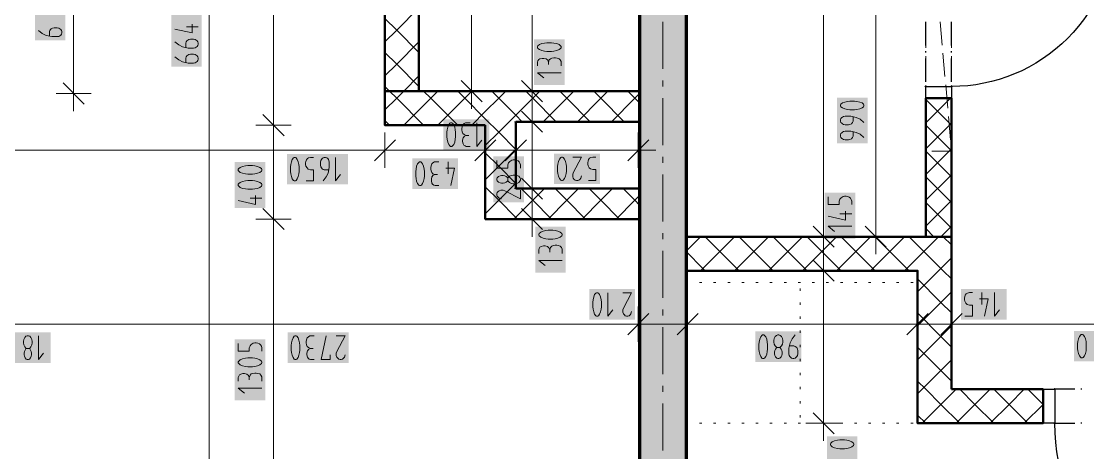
# Model space of a CAD drawing. Header units: millimetres. Extents: x 0 to 594, y 0 to 420.
# Drawn here: x 129.11 to 175.69, y 179.84 to 198.67 of the extents above; entities that cross this region are included whole.
import ezdxf

# ---------------------------------------------------------------- set-up
doc = ezdxf.new("R2010")
doc.units = ezdxf.units.MM
doc.header["$LTSCALE"] = 8
for name, color, linetype in [('PDF_Dvere', 7, 'Continuous'), ('PDF_Koty delkove', 7, 'Continuous'), ('PDF_Nabytek', 7, 'Continuous'), ('PDF_Osy hlavni', 7, 'Continuous'), ('PDF_Preklady', 7, 'Continuous'), ('PDF_Pricky zdene', 7, 'Continuous'), ('PDF_Steny obvodove nosne', 7, 'Continuous')]:
    doc.layers.add(name, color=color, linetype=linetype)

msp = doc.modelspace()

# ---------------------------------------------------------------- linework, layer by layer
at = {"layer": 'PDF_Dvere', "lineweight": 25}
for points in [[(169.747, 202.384), (169.747, 203.001), (176.921, 203.001, -0.414214), (169.747, 195.826)], [(182.057, 181.118), (182.456, 181.118), (182.456, 172.918, -0.414213), (174.257, 181.118), (175.139, 181.118)]]:
    msp.add_lwpolyline(points, format="xyb", dxfattribs=at)
for points in [[(168.619, 197.618), (168.619, 198.643)], [(169.747, 197.618), (169.747, 198.643)], [(168.619, 197.31), (168.619, 197.361)], [(169.747, 197.31), (169.747, 197.361)], [(168.619, 196.029), (168.619, 197.054)], [(169.747, 196.029), (169.747, 197.054)], [(175.139, 182.604), (174.257, 182.604)], [(175.446, 182.604), (175.395, 182.604)], [(175.446, 181.118), (175.395, 181.118)]]:
    msp.add_lwpolyline(points, dxfattribs=at)
for points in [[(168.619, 195.314), (168.619, 195.826), (169.747, 195.826), (169.747, 195.314)], [(173.744, 182.604), (174.257, 182.604), (174.257, 181.118), (173.744, 181.118)]]:
    msp.add_lwpolyline(points, close=True, dxfattribs=at)
at = {"layer": 'PDF_Dvere', "lineweight": 25, "transparency": 33554559}
for points in [[(168.619, 195.762), (168.555, 195.826), (168.683, 195.826), (168.619, 195.89)], [(169.747, 195.762), (169.682, 195.826), (169.811, 195.826), (169.747, 195.89)], [(174.321, 182.604), (174.257, 182.54), (174.257, 182.668), (174.192, 182.604)], [(174.321, 181.118), (174.257, 181.054), (174.257, 181.182), (174.192, 181.118)]]:
    msp.add_solid(points, dxfattribs=at)
at = {"layer": 'PDF_Koty delkove', "lineweight": 18}
for points in [[(164.157, 181.118), (164.157, 187.78), (164.157, 189.266), (164.157, 194.093), (164.157, 206.172), (164.157, 211.719), (164.157, 212.995), (164.157, 215.557), (164.157, 215.838), (164.157, 218.325), (164.157, 225.492), (164.157, 226.012), (164.157, 226.058), (164.157, 231.871), (164.157, 233.7), (164.157, 236.313), (164.157, 244.821), (164.157, 246.41), (164.157, 256.147), (164.157, 257.685), (164.157, 259.171), (164.157, 262.63), (164.157, 326.238)], [(137.308, 111.675), (137.308, 121.261), (137.308, 128.074), (137.308, 131.867), (137.308, 148.062), (137.308, 152.569), (137.308, 168.152), (137.308, 236.262), (137.308, 239.03), (137.308, 276.442)], [(140.124, 148.062), (140.124, 176.659), (140.124, 190.035), (140.124, 194.135), (140.124, 218.325), (140.124, 233.7), (140.124, 236.262)], [(151.422, 190.035), (151.422, 191.368), (151.422, 194.289), (151.422, 195.621), (151.422, 205.036), (151.422, 216.839), (151.422, 218.325)], [(148.779, 195.621), (148.779, 206.384), (148.779, 216.839)], [(166.435, 189.266), (166.435, 199.414), (166.435, 212.995)], [(131.389, 195.519), (131.389, 202.181), (131.389, 208.895)], [(136.564, 198.545), (136.564, 198.162), (135.812, 198.327)], [(130.33, 198.029), (130.33, 198.221), (130.347, 198.276), (130.381, 198.317), (130.416, 198.344), (130.466, 198.371), (130.535, 198.385), (130.671, 198.385), (130.74, 198.371), (130.791, 198.344), (130.825, 198.317), (130.86, 198.276), (130.877, 198.221), (130.877, 198.166), (130.86, 198.111), (130.825, 198.07), (130.791, 198.043), (130.74, 198.015), (130.671, 198.001), (130.432, 198.001), (130.193, 198.056), (130.022, 198.139), (129.852, 198.276)], [(136.837, 198.436), (136.325, 198.436)], [(136.29, 197.533), (136.29, 197.724), (136.307, 197.779), (136.341, 197.82), (136.376, 197.847), (136.426, 197.874), (136.495, 197.888), (136.631, 197.888), (136.7, 197.874), (136.751, 197.847), (136.785, 197.82), (136.82, 197.779), (136.837, 197.724), (136.837, 197.67), (136.82, 197.615), (136.785, 197.574), (136.751, 197.547), (136.7, 197.519), (136.631, 197.505), (136.393, 197.505), (136.154, 197.56), (135.983, 197.642), (135.812, 197.779)], [(136.29, 196.876), (136.29, 197.067), (136.307, 197.122), (136.341, 197.163), (136.376, 197.19), (136.426, 197.217), (136.495, 197.231), (136.631, 197.231), (136.7, 197.217), (136.751, 197.19), (136.785, 197.163), (136.82, 197.122), (136.837, 197.067), (136.837, 197.013), (136.82, 196.958), (136.785, 196.917), (136.751, 196.889), (136.7, 196.862), (136.631, 196.848), (136.393, 196.848), (136.154, 196.903), (135.983, 196.985), (135.812, 197.122)], [(152.376, 197.08), (152.291, 197.066), (152.224, 197.039), (152.172, 196.984), (152.137, 196.888)], [(152.685, 196.724), (152.685, 196.916), (152.65, 196.984), (152.599, 197.039), (152.514, 197.066), (152.445, 197.08), (152.376, 197.08)], [(151.66, 196.724), (151.66, 196.888), (151.676, 196.944), (151.711, 196.998), (151.762, 197.026), (151.864, 197.053), (151.932, 197.053), (152.035, 197.026), (152.104, 196.971), (152.137, 196.888), (152.137, 196.779)], [(152.685, 196.423), (151.66, 196.423), (151.932, 196.204)], [(131.851, 195.058), (130.928, 195.98)], [(149.241, 195.16), (148.318, 196.083)], [(151.883, 195.16), (150.961, 196.083)], [(132.158, 195.519), (131.389, 195.519), (130.621, 195.519)], [(131.389, 195.519), (131.389, 194.75)], [(149.548, 195.621), (148.779, 195.621), (148.011, 195.621)], [(148.779, 195.621), (148.779, 194.853)], [(152.191, 195.621), (151.422, 195.621), (150.653, 195.621)], [(151.883, 193.828), (150.961, 194.75)], [(140.585, 193.674), (139.662, 194.596)], [(152.191, 194.289), (151.422, 194.289), (150.653, 194.289)], [(165.922, 194.259), (165.751, 194.396), (165.58, 194.478), (165.341, 194.532), (165.101, 194.532), (165.034, 194.518), (164.982, 194.491), (164.949, 194.464), (164.914, 194.423), (164.897, 194.368), (164.897, 194.314), (164.914, 194.259), (164.949, 194.217), (164.982, 194.19), (165.034, 194.162), (165.101, 194.148), (165.239, 194.148), (165.306, 194.162), (165.375, 194.19)], [(165.375, 194.19), (165.426, 194.259), (165.444, 194.314), (165.444, 194.505)], [(140.892, 194.135), (140.124, 194.135), (139.355, 194.135)], [(148.039, 193.4), (148.067, 193.52), (148.081, 193.621), (148.081, 193.826), (148.067, 193.929), (148.039, 194.049), (147.998, 194.151), (147.944, 194.22), (147.916, 194.237), (147.862, 194.237), (147.834, 194.22), (147.78, 194.151), (147.739, 194.049), (147.712, 193.929), (147.698, 193.826)], [(147.698, 193.826), (147.698, 193.621), (147.712, 193.52), (147.739, 193.4), (147.78, 193.297), (147.834, 193.229), (147.862, 193.212), (147.916, 193.212), (147.944, 193.229), (147.998, 193.297), (148.039, 193.4)], [(148.71, 194.237), (148.519, 194.237), (148.451, 194.202), (148.396, 194.151), (148.369, 194.066), (148.355, 193.997), (148.355, 193.929), (148.369, 193.844), (148.396, 193.776), (148.451, 193.725), (148.546, 193.69)], [(149.012, 194.237), (149.012, 193.212), (149.23, 193.485)], [(165.922, 193.601), (165.751, 193.739), (165.58, 193.821), (165.341, 193.875), (165.101, 193.875), (165.034, 193.861), (164.982, 193.834), (164.949, 193.807), (164.914, 193.766), (164.897, 193.711), (164.897, 193.657), (164.914, 193.601), (164.949, 193.56), (164.982, 193.533), (165.034, 193.505), (165.101, 193.491), (165.239, 193.491), (165.306, 193.505), (165.375, 193.533), (165.426, 193.601), (165.444, 193.657), (165.444, 193.848)], [(145.454, 193.503), (144.532, 192.58)], [(144.993, 193.81), (144.993, 193.041), (144.993, 192.273)], [(148.71, 193.212), (148.546, 193.212), (148.491, 193.229), (148.437, 193.263), (148.409, 193.315), (148.382, 193.416), (148.382, 193.485), (148.409, 193.587), (148.464, 193.656), (148.546, 193.69), (148.655, 193.69)], [(149.839, 193.503), (148.917, 192.58)], [(149.378, 193.81), (149.378, 193.041), (149.378, 192.273)], [(151.172, 193.503), (150.249, 192.58)], [(150.711, 193.81), (150.711, 193.041), (150.711, 192.273)], [(156.524, 193.503), (155.602, 192.58)], [(156.063, 193.81), (156.063, 193.041), (156.063, 192.273)], [(156.063, 193.041), (154.536, 193.041), (153.942, 193.041), (150.711, 193.041), (149.378, 193.041), (144.993, 193.041), (128.081, 193.041)], [(156.063, 193.041), (156.832, 193.041)], [(140.864, 192.112), (140.878, 192.01), (140.905, 191.89), (140.946, 191.788), (141, 191.719), (141.028, 191.703), (141.082, 191.703), (141.11, 191.719), (141.164, 191.788), (141.205, 191.89), (141.233, 192.01), (141.247, 192.112), (141.247, 192.317), (141.233, 192.419), (141.205, 192.539), (141.164, 192.642), (141.11, 192.71), (141.082, 192.728), (141.028, 192.728), (141, 192.71), (140.946, 192.642), (140.905, 192.539), (140.878, 192.419), (140.864, 192.317)], [(141.548, 191.703), (141.876, 191.703), (141.876, 192.181), (141.739, 192.181), (141.644, 192.215), (141.589, 192.267), (141.535, 192.352), (141.521, 192.419), (141.521, 192.488), (141.535, 192.557), (141.562, 192.624), (141.603, 192.676), (141.657, 192.71), (141.739, 192.728), (141.876, 192.728)], [(142.533, 192.181), (142.342, 192.181), (142.287, 192.198), (142.246, 192.232), (142.219, 192.267), (142.192, 192.317), (142.178, 192.386), (142.178, 192.522), (142.192, 192.591), (142.219, 192.642), (142.246, 192.676), (142.287, 192.71), (142.342, 192.728), (142.396, 192.728), (142.451, 192.71), (142.492, 192.676), (142.519, 192.642), (142.547, 192.591), (142.561, 192.522), (142.561, 192.283), (142.506, 192.044), (142.424, 191.873), (142.287, 191.703)], [(142.835, 192.728), (142.835, 191.703), (143.053, 191.976)], [(146.72, 192.118), (146.706, 192.22), (146.678, 192.34), (146.637, 192.443), (146.583, 192.511), (146.555, 192.529), (146.501, 192.529), (146.473, 192.511), (146.419, 192.443), (146.378, 192.34), (146.351, 192.22), (146.337, 192.118)], [(147.349, 192.529), (147.158, 192.529), (147.09, 192.494), (147.035, 192.443), (147.008, 192.358), (146.994, 192.289), (146.994, 192.22), (147.008, 192.135), (147.035, 192.068), (147.09, 192.016), (147.185, 191.982)], [(147.76, 192.529), (147.76, 192.016)], [(149.885, 192.589), (149.885, 192.26), (150.362, 192.26), (150.362, 192.398), (150.397, 192.493), (150.448, 192.548), (150.533, 192.602), (150.601, 192.616), (150.67, 192.616), (150.738, 192.602), (150.806, 192.575), (150.857, 192.534), (150.892, 192.48), (150.91, 192.398), (150.91, 192.26)], [(152.702, 191.716), (152.756, 191.716), (152.784, 191.733), (152.838, 191.801), (152.88, 191.904), (152.907, 192.024), (152.921, 192.125), (152.921, 192.33), (152.907, 192.433), (152.88, 192.553), (152.838, 192.655), (152.784, 192.724), (152.756, 192.741), (152.702, 192.741), (152.674, 192.724), (152.62, 192.655), (152.579, 192.553), (152.552, 192.433), (152.538, 192.33)], [(153.195, 192.741), (153.578, 192.741), (153.222, 192.057), (153.195, 191.989), (153.195, 191.886), (153.222, 191.819), (153.263, 191.767), (153.304, 191.733), (153.359, 191.716), (153.413, 191.716), (153.468, 191.733), (153.509, 191.767), (153.551, 191.819), (153.578, 191.92)], [(153.879, 191.716), (154.208, 191.716), (154.208, 192.194), (154.07, 192.194), (153.975, 192.229), (153.92, 192.28), (153.866, 192.365), (153.852, 192.433), (153.852, 192.501), (153.866, 192.57), (153.893, 192.638), (153.934, 192.689), (153.988, 192.724), (154.07, 192.741), (154.208, 192.741)], [(140.864, 192.317), (140.864, 192.112)], [(146.337, 192.118), (146.337, 191.913), (146.351, 191.811), (146.378, 191.691), (146.419, 191.589), (146.473, 191.52), (146.501, 191.504), (146.555, 191.504), (146.583, 191.52), (146.637, 191.589), (146.678, 191.691), (146.706, 191.811), (146.72, 191.913), (146.72, 192.118)], [(147.349, 191.504), (147.185, 191.504), (147.13, 191.52), (147.076, 191.555), (147.048, 191.606), (147.021, 191.708), (147.021, 191.777), (147.048, 191.879), (147.103, 191.948), (147.185, 191.982), (147.294, 191.982)], [(147.651, 192.255), (148.034, 192.255), (147.869, 191.504)], [(152.538, 192.33), (152.538, 192.125), (152.552, 192.024), (152.579, 191.904), (152.62, 191.801), (152.674, 191.733), (152.702, 191.716)], [(138.774, 191.678), (138.671, 191.637), (138.602, 191.583), (138.586, 191.555), (138.586, 191.501), (138.602, 191.473), (138.671, 191.419), (138.774, 191.378), (138.894, 191.35), (138.995, 191.336), (139.2, 191.336), (139.302, 191.35), (139.422, 191.378), (139.525, 191.419), (139.594, 191.473), (139.611, 191.501), (139.611, 191.555), (139.594, 191.583), (139.525, 191.637), (139.422, 191.678), (139.302, 191.705), (139.2, 191.719)], [(139.2, 191.719), (138.995, 191.719), (138.894, 191.705), (138.774, 191.678)], [(150.345, 191.686), (150.294, 191.645), (150.226, 191.617), (150.157, 191.603), (150.089, 191.603), (150.021, 191.617), (149.952, 191.645), (149.901, 191.7), (149.885, 191.741), (149.885, 191.795), (149.901, 191.836), (149.952, 191.891), (150.021, 191.918), (150.089, 191.932), (150.157, 191.932), (150.226, 191.918), (150.294, 191.891), (150.345, 191.85), (150.362, 191.823)], [(150.362, 191.713), (150.345, 191.686)], [(151.883, 190.906), (150.961, 191.829)], [(139.337, 191.062), (139.337, 190.679), (138.586, 190.844)], [(150.91, 191.302), (150.91, 190.918), (150.226, 191.275), (150.157, 191.302), (150.055, 191.302), (149.987, 191.275), (149.936, 191.234), (149.901, 191.193), (149.885, 191.138), (149.885, 191.084), (149.901, 191.029), (149.936, 190.987), (149.987, 190.946), (150.089, 190.918)], [(152.191, 191.368), (151.422, 191.368), (150.653, 191.368)], [(164.359, 191.006), (164.359, 190.677), (164.837, 190.677), (164.837, 190.814), (164.872, 190.91), (164.923, 190.965), (165.008, 191.019), (165.076, 191.033), (165.144, 191.033), (165.213, 191.019), (165.281, 190.992), (165.332, 190.951), (165.367, 190.897), (165.384, 190.814), (165.384, 190.677)], [(139.611, 190.953), (139.099, 190.953)], [(140.585, 189.574), (139.662, 190.496)], [(151.883, 189.574), (150.961, 190.496)], [(165.11, 190.376), (165.11, 189.992), (164.359, 190.157)], [(165.384, 190.267), (164.872, 190.267)], [(140.892, 190.035), (140.124, 190.035), (139.355, 190.035)], [(152.191, 190.035), (151.422, 190.035), (150.653, 190.035)], [(151.422, 190.035), (151.422, 189.266)], [(164.618, 188.805), (163.695, 189.728)], [(165.384, 189.719), (164.359, 189.719), (164.632, 189.5)], [(166.896, 188.805), (165.974, 189.728)], [(152.329, 189.548), (152.124, 189.548), (152.022, 189.534), (151.902, 189.507), (151.8, 189.466), (151.731, 189.411), (151.715, 189.383), (151.715, 189.329), (151.731, 189.301)], [(151.731, 189.301), (151.8, 189.247), (151.902, 189.206), (152.022, 189.178), (152.124, 189.164), (152.329, 189.164), (152.431, 189.178), (152.551, 189.206), (152.654, 189.247), (152.722, 189.301), (152.74, 189.329), (152.74, 189.383), (152.722, 189.411), (152.654, 189.466), (152.551, 189.507), (152.431, 189.534), (152.329, 189.548)], [(164.925, 189.266), (164.157, 189.266), (163.388, 189.266)], [(167.204, 189.266), (166.435, 189.266), (165.666, 189.266)], [(166.435, 189.266), (166.435, 188.498)], [(151.715, 188.535), (151.715, 188.699), (151.731, 188.754), (151.766, 188.808), (151.817, 188.836), (151.919, 188.863), (151.988, 188.863), (152.09, 188.836), (152.159, 188.781), (152.193, 188.699), (152.193, 188.59)], [(152.74, 188.535), (152.74, 188.726), (152.705, 188.794), (152.654, 188.85), (152.569, 188.877), (152.5, 188.891), (152.431, 188.891), (152.346, 188.877), (152.279, 188.85), (152.227, 188.794), (152.193, 188.699)], [(152.74, 188.234), (151.715, 188.234), (151.988, 188.015)], [(164.618, 187.319), (163.695, 188.241)], [(164.925, 187.78), (164.157, 187.78), (163.388, 187.78)], [(170.334, 185.798), (170.663, 185.798), (170.663, 186.276), (170.525, 186.276), (170.43, 186.311), (170.375, 186.362), (170.321, 186.447), (170.307, 186.515), (170.307, 186.583), (170.321, 186.652), (170.348, 186.72), (170.389, 186.771), (170.443, 186.806), (170.525, 186.823), (170.663, 186.823)], [(171.073, 186.823), (171.073, 186.311)], [(171.621, 186.823), (171.621, 185.798), (171.84, 186.071)], [(154.372, 185.882), (154.413, 185.984), (154.441, 186.104), (154.455, 186.206), (154.455, 186.411), (154.441, 186.513), (154.413, 186.633), (154.372, 186.736), (154.318, 186.804), (154.29, 186.822), (154.236, 186.822), (154.208, 186.804), (154.153, 186.736), (154.112, 186.633), (154.085, 186.513), (154.071, 186.411)], [(154.071, 186.411), (154.071, 186.206), (154.085, 186.104), (154.112, 185.984), (154.153, 185.882), (154.208, 185.813), (154.236, 185.797), (154.29, 185.797), (154.318, 185.813), (154.372, 185.882)], [(154.728, 186.822), (154.728, 185.797), (154.947, 186.07)], [(155.385, 186.822), (155.769, 186.822), (155.413, 186.138), (155.385, 186.07), (155.385, 185.967), (155.413, 185.899), (155.454, 185.848), (155.495, 185.813), (155.55, 185.797), (155.604, 185.797), (155.659, 185.813), (155.7, 185.848), (155.741, 185.899), (155.769, 186.001)], [(170.964, 186.55), (171.348, 186.55), (171.183, 185.798)], [(156.524, 185.907), (155.602, 184.984)], [(156.063, 186.214), (156.063, 185.446), (156.063, 184.677)], [(158.677, 185.907), (157.754, 184.984)], [(158.215, 186.214), (158.215, 185.446), (158.215, 184.677)], [(168.722, 185.907), (167.799, 184.984)], [(168.26, 186.214), (168.26, 185.446), (168.26, 184.677)], [(170.208, 185.907), (169.285, 184.984)], [(169.747, 186.214), (169.747, 185.446), (169.747, 184.677)], [(184.506, 185.446), (177.745, 185.446), (176.907, 185.446), (173.387, 185.446), (169.747, 185.446), (168.26, 185.446), (162.995, 185.446), (160.878, 185.446), (158.215, 185.446), (156.063, 185.446), (128.081, 185.446), (126.184, 185.446), (105.582, 185.446), (103.737, 185.446), (103.43, 185.446), (101.328, 185.446), (83.545, 185.446), (82.059, 185.446)], [(162.917, 184.974), (162.78, 184.803), (162.698, 184.632), (162.644, 184.393), (162.644, 184.153), (162.658, 184.085), (162.685, 184.034), (162.712, 184), (162.753, 183.965)], [(175.253, 184.383), (175.267, 184.282), (175.294, 184.162), (175.335, 184.06), (175.389, 183.991), (175.417, 183.975), (175.471, 183.975), (175.499, 183.991), (175.553, 184.06), (175.594, 184.162), (175.622, 184.282), (175.636, 184.383), (175.636, 184.588), (175.622, 184.691), (175.594, 184.811), (175.553, 184.913), (175.499, 184.982), (175.471, 184.999), (175.417, 184.999), (175.389, 184.982), (175.335, 184.913), (175.294, 184.811), (175.267, 184.691), (175.253, 184.588)], [(129.856, 184.933), (129.856, 183.908), (130.074, 184.181)], [(138.586, 184.6), (138.586, 184.271), (139.064, 184.271), (139.064, 184.409), (139.099, 184.504), (139.15, 184.559), (139.235, 184.613), (139.302, 184.627), (139.371, 184.627), (139.44, 184.613), (139.508, 184.586), (139.559, 184.545), (139.594, 184.491), (139.611, 184.409), (139.611, 184.271)], [(141.907, 184.933), (141.716, 184.933), (141.647, 184.898), (141.592, 184.847), (141.565, 184.762), (141.551, 184.693), (141.551, 184.625), (141.565, 184.54), (141.592, 184.472), (141.647, 184.421)], [(142.592, 184.112), (142.592, 183.908), (142.208, 183.908), (142.427, 184.933)], [(142.865, 184.933), (143.249, 184.933), (142.893, 184.25), (142.865, 184.181), (142.865, 184.078), (142.893, 184.011), (142.934, 183.959), (142.975, 183.925), (143.03, 183.908), (143.084, 183.908), (143.139, 183.925), (143.18, 183.959), (143.221, 184.011), (143.249, 184.112)], [(162.753, 183.965), (162.808, 183.949), (162.862, 183.949), (162.917, 183.965), (162.958, 184), (162.985, 184.034), (163.013, 184.085), (163.027, 184.153), (163.027, 184.29), (163.013, 184.358), (162.985, 184.427), (162.917, 184.478), (162.862, 184.495), (162.671, 184.495)], [(175.253, 184.588), (175.253, 184.383)], [(129.54, 184.25), (129.554, 184.181), (129.554, 184.112), (129.54, 184.045), (129.513, 183.976), (129.458, 183.925), (129.417, 183.908), (129.363, 183.908), (129.322, 183.925), (129.267, 183.976), (129.24, 184.045), (129.226, 184.112), (129.226, 184.181), (129.24, 184.25), (129.267, 184.317), (129.308, 184.368), (129.335, 184.386)], [(129.445, 184.386), (129.472, 184.368), (129.513, 184.317), (129.54, 184.25)], [(141.907, 183.908), (141.743, 183.908), (141.688, 183.925), (141.633, 183.959), (141.606, 184.011), (141.578, 184.112), (141.578, 184.181), (141.606, 184.283), (141.661, 184.352), (141.743, 184.386), (141.852, 184.386)], [(141.647, 184.421), (141.743, 184.386)], [(162.233, 184.427), (162.26, 184.409), (162.301, 184.358), (162.328, 184.29), (162.342, 184.222), (162.342, 184.153), (162.328, 184.085), (162.301, 184.017), (162.246, 183.965), (162.205, 183.949), (162.151, 183.949), (162.11, 183.965), (162.055, 184.017), (162.028, 184.085), (162.014, 184.153), (162.014, 184.222), (162.028, 184.29), (162.055, 184.358)], [(162.055, 184.358), (162.096, 184.409), (162.123, 184.427)], [(138.586, 182.957), (138.586, 183.122), (138.602, 183.177), (138.637, 183.231), (138.689, 183.259), (138.79, 183.286), (138.859, 183.286), (138.961, 183.259), (139.03, 183.204), (139.064, 183.122), (139.064, 183.012)], [(139.44, 183.299), (139.371, 183.313), (139.302, 183.313), (139.217, 183.299), (139.15, 183.272), (139.099, 183.217), (139.064, 183.122)], [(139.611, 182.957), (139.611, 183.149), (139.576, 183.217), (139.525, 183.272), (139.44, 183.299)], [(139.611, 182.656), (138.586, 182.656), (138.859, 182.437)], [(164.618, 180.656), (163.695, 181.579)], [(164.925, 181.118), (164.157, 181.118), (163.388, 181.118)], [(164.157, 181.118), (164.157, 180.349)], [(165.067, 180.392), (164.862, 180.392), (164.76, 180.378), (164.64, 180.35), (164.538, 180.309), (164.469, 180.255), (164.453, 180.227), (164.453, 180.173), (164.469, 180.145), (164.538, 180.091), (164.64, 180.05), (164.76, 180.022), (164.862, 180.008), (165.067, 180.008), (165.169, 180.022), (165.289, 180.05), (165.391, 180.091), (165.46, 180.145)], [(165.46, 180.145), (165.478, 180.173), (165.478, 180.227), (165.46, 180.255), (165.391, 180.309), (165.289, 180.35), (165.169, 180.378), (165.067, 180.392)]]:
    msp.add_lwpolyline(points, dxfattribs=at)
for points in [[(152.274, 197.737), (152.069, 197.737), (151.967, 197.723), (151.847, 197.696), (151.745, 197.655), (151.676, 197.601), (151.66, 197.573), (151.66, 197.518), (151.676, 197.491), (151.745, 197.436), (151.847, 197.395), (151.967, 197.367), (152.069, 197.353), (152.274, 197.353), (152.376, 197.367), (152.496, 197.395), (152.599, 197.436), (152.667, 197.491), (152.685, 197.518), (152.685, 197.573), (152.667, 197.601), (152.599, 197.655), (152.496, 197.696), (152.376, 197.723)], [(165.511, 195.189), (165.306, 195.189), (165.205, 195.175), (165.085, 195.148), (164.982, 195.107), (164.914, 195.053), (164.897, 195.025), (164.897, 194.971), (164.914, 194.943), (164.982, 194.888), (165.085, 194.847), (165.205, 194.819), (165.306, 194.806), (165.511, 194.806), (165.614, 194.819), (165.734, 194.847), (165.836, 194.888), (165.905, 194.943), (165.922, 194.971), (165.922, 195.025), (165.905, 195.053), (165.836, 195.107), (165.734, 195.148), (165.614, 195.175)], [(139.2, 192.376), (138.995, 192.376), (138.894, 192.362), (138.774, 192.335), (138.671, 192.294), (138.602, 192.24), (138.586, 192.212), (138.586, 192.158), (138.602, 192.13), (138.671, 192.076), (138.774, 192.035), (138.894, 192.007), (138.995, 191.993), (139.2, 191.993), (139.302, 192.007), (139.422, 192.035), (139.525, 192.076), (139.594, 192.13), (139.611, 192.158), (139.611, 192.212), (139.594, 192.24), (139.525, 192.294), (139.422, 192.335), (139.302, 192.362)], [(150.67, 191.959), (150.601, 191.959), (150.516, 191.945), (150.431, 191.905), (150.38, 191.85), (150.362, 191.823), (150.362, 191.713), (150.38, 191.686), (150.431, 191.631), (150.516, 191.589), (150.601, 191.576), (150.67, 191.576), (150.755, 191.589), (150.841, 191.631), (150.892, 191.686), (150.91, 191.741), (150.91, 191.795), (150.892, 191.85), (150.841, 191.905), (150.755, 191.945)], [(161.33, 184.563), (161.33, 184.358), (161.343, 184.256), (161.371, 184.137), (161.412, 184.034), (161.466, 183.965), (161.494, 183.949), (161.548, 183.949), (161.576, 183.965), (161.63, 184.034), (161.671, 184.137), (161.699, 184.256), (161.713, 184.358), (161.713, 184.563), (161.699, 184.665), (161.671, 184.785), (161.63, 184.888), (161.576, 184.957), (161.548, 184.974), (161.494, 184.974), (161.466, 184.957), (161.412, 184.888), (161.371, 184.785), (161.343, 184.665)], [(161.987, 184.734), (161.987, 184.665), (162.001, 184.58), (162.041, 184.495), (162.096, 184.444), (162.123, 184.427), (162.233, 184.427), (162.26, 184.444), (162.315, 184.495), (162.356, 184.58), (162.37, 184.665), (162.37, 184.734), (162.356, 184.819), (162.315, 184.905), (162.26, 184.957), (162.205, 184.974), (162.151, 184.974), (162.096, 184.957), (162.041, 184.905), (162.001, 184.819)], [(129.199, 184.693), (129.199, 184.625), (129.213, 184.54), (129.253, 184.455), (129.308, 184.403), (129.335, 184.386), (129.445, 184.386), (129.472, 184.403), (129.527, 184.455), (129.568, 184.54), (129.582, 184.625), (129.582, 184.693), (129.568, 184.778), (129.527, 184.865), (129.472, 184.916), (129.417, 184.933), (129.363, 184.933), (129.308, 184.916), (129.253, 184.865), (129.213, 184.778)], [(140.894, 184.522), (140.894, 184.317), (140.908, 184.216), (140.935, 184.096), (140.976, 183.993), (141.031, 183.925), (141.059, 183.908), (141.113, 183.908), (141.141, 183.925), (141.195, 183.993), (141.236, 184.096), (141.264, 184.216), (141.278, 184.317), (141.278, 184.522), (141.264, 184.625), (141.236, 184.745), (141.195, 184.847), (141.141, 184.916), (141.113, 184.933), (141.059, 184.933), (141.031, 184.916), (140.976, 184.847), (140.935, 184.745), (140.908, 184.625)], [(139.2, 183.97), (138.995, 183.97), (138.894, 183.956), (138.774, 183.929), (138.671, 183.888), (138.602, 183.834), (138.586, 183.806), (138.586, 183.752), (138.602, 183.724), (138.671, 183.669), (138.774, 183.628), (138.894, 183.6), (138.995, 183.586), (139.2, 183.586), (139.302, 183.6), (139.422, 183.628), (139.525, 183.669), (139.594, 183.724), (139.611, 183.752), (139.611, 183.806), (139.594, 183.834), (139.525, 183.888), (139.422, 183.929), (139.302, 183.956)]]:
    msp.add_lwpolyline(points, close=True, dxfattribs=at)
at = {"layer": 'PDF_Koty delkove', "color": 7, "lineweight": 18, "true_color": 0xffffff, "transparency": 33554559}
for points in [[(131.031, 197.848), (131.031, 199.852), (129.698, 197.848), (129.698, 199.852)], [(136.991, 196.694), (136.991, 199.356), (135.659, 196.694), (135.659, 199.356)], [(152.838, 195.886), (152.838, 197.89), (151.506, 195.886), (151.506, 197.89)], [(166.076, 193.338), (166.076, 195.343), (164.744, 193.338), (164.744, 195.343)], [(149.549, 194.391), (147.544, 194.391), (149.549, 193.058), (147.544, 193.058)], [(143.372, 192.882), (140.71, 192.882), (143.372, 191.549), (140.71, 191.549)], [(154.389, 192.895), (152.384, 192.895), (154.389, 191.562), (152.384, 191.562)], [(139.765, 190.525), (139.765, 192.53), (138.432, 190.525), (138.432, 192.53)], [(148.188, 192.683), (146.183, 192.683), (148.188, 191.35), (146.183, 191.35)], [(151.063, 190.765), (151.063, 192.77), (149.731, 190.765), (149.731, 192.77)], [(165.538, 189.182), (165.538, 191.186), (164.205, 189.182), (164.205, 191.186)], [(152.894, 187.696), (152.894, 189.701), (151.561, 187.696), (151.561, 189.701)], [(155.923, 186.976), (153.918, 186.976), (155.923, 185.643), (153.918, 185.643)], [(172.158, 186.977), (170.154, 186.977), (172.158, 185.644), (170.154, 185.644)], [(130.393, 185.087), (128.388, 185.087), (130.393, 183.754), (128.388, 183.754)], [(143.403, 185.087), (140.741, 185.087), (143.403, 183.754), (140.741, 183.754)], [(163.181, 185.128), (161.176, 185.128), (163.181, 183.795), (161.176, 183.795)], [(177.761, 185.153), (175.099, 185.153), (177.761, 183.821), (175.099, 183.821)], [(139.765, 182.119), (139.765, 184.781), (138.432, 182.119), (138.432, 184.781)], [(165.631, 178.54), (165.631, 180.545), (164.299, 178.54), (164.299, 180.545)]]:
    msp.add_solid(points, dxfattribs=at)
at = {"layer": 'PDF_Nabytek', "lineweight": 13}
for points in [[(158.226, 187.268), (158.215, 187.268)], [(158.215, 187.268), (158.215, 187.268)], [(158.841, 187.268), (158.739, 187.268)], [(159.456, 187.268), (159.354, 187.268)], [(160.071, 187.268), (159.969, 187.268)], [(160.686, 187.268), (160.584, 187.268)], [(161.301, 187.268), (161.199, 187.268)], [(161.916, 187.268), (161.814, 187.268)], [(162.531, 187.268), (162.429, 187.268)], [(163.146, 187.268), (163.044, 187.268)], [(163.135, 187.268), (163.135, 187.268)], [(163.135, 186.907), (163.135, 187.009)], [(163.761, 187.268), (163.659, 187.268)], [(164.376, 187.268), (164.274, 187.268)], [(164.991, 187.268), (164.889, 187.268)], [(165.606, 187.268), (165.504, 187.268)], [(166.221, 187.268), (166.119, 187.268)], [(166.836, 187.268), (166.734, 187.268)], [(167.451, 187.268), (167.349, 187.268)], [(168.066, 187.268), (167.964, 187.268)], [(168.26, 187.268), (168.26, 187.268)], [(163.135, 186.292), (163.135, 186.394)], [(163.135, 185.677), (163.135, 185.779)], [(163.135, 185.062), (163.135, 185.164)], [(163.135, 184.447), (163.135, 184.549)], [(163.135, 183.832), (163.135, 183.934)], [(163.135, 183.217), (163.135, 183.319)], [(163.135, 182.602), (163.135, 182.704)], [(163.135, 181.987), (163.135, 182.089)], [(163.135, 181.372), (163.135, 181.474)], [(158.226, 181.118), (158.215, 181.118)], [(158.215, 181.118), (158.215, 181.118)], [(158.841, 181.118), (158.739, 181.118)], [(159.456, 181.118), (159.354, 181.118)], [(160.071, 181.118), (159.969, 181.118)], [(160.686, 181.118), (160.584, 181.118)], [(161.301, 181.118), (161.199, 181.118)], [(161.916, 181.118), (161.814, 181.118)], [(162.531, 181.118), (162.429, 181.118)], [(163.146, 181.118), (163.044, 181.118)], [(163.135, 181.118), (163.135, 181.118)], [(163.761, 181.118), (163.659, 181.118)], [(164.376, 181.118), (164.274, 181.118)], [(164.991, 181.118), (164.889, 181.118)], [(165.606, 181.118), (165.504, 181.118)], [(166.221, 181.118), (166.119, 181.118)], [(166.836, 181.118), (166.734, 181.118)], [(167.451, 181.118), (167.349, 181.118)], [(168.066, 181.118), (167.964, 181.118)], [(168.26, 181.118), (168.26, 181.118)]]:
    msp.add_lwpolyline(points, dxfattribs=at)
at = {"layer": 'PDF_Osy hlavni', "lineweight": 18}
for points in [[(157.139, 196.593), (157.139, 198.643)], [(157.139, 195.824), (157.139, 196.08)], [(157.139, 193.261), (157.139, 195.311)], [(157.139, 192.493), (157.139, 192.749)], [(157.139, 189.93), (157.139, 191.98)], [(157.139, 189.161), (157.139, 189.418)], [(157.139, 186.599), (157.139, 188.649)], [(157.139, 185.83), (157.139, 186.087)], [(157.139, 183.268), (157.139, 185.318)], [(157.139, 182.499), (157.139, 182.755)], [(157.139, 179.937), (157.139, 181.987)]]:
    msp.add_lwpolyline(points, dxfattribs=at)
at = {"layer": 'PDF_Preklady', "lineweight": 18}
for points in [[(168.619, 197.515), (168.619, 198.54)], [(169.339, 197.633), (169.25, 198.654)], [(169.747, 197.515), (169.747, 198.54)], [(168.619, 196.131), (168.619, 197.156)], [(169.461, 196.255), (169.371, 197.276)], [(169.747, 196.131), (169.747, 197.156)], [(168.619, 195.314), (168.619, 195.773)], [(169.582, 194.876), (169.492, 195.897)], [(169.747, 195.314), (169.747, 195.773)], [(168.619, 194.748), (168.619, 195.314)], [(169.747, 194.748), (169.747, 195.314)], [(168.619, 193.364), (168.619, 194.389)], [(169.703, 193.498), (169.614, 194.519)], [(169.747, 193.364), (169.747, 194.389)], [(168.886, 193.008), (169.747, 193.008), (169.735, 193.141)]]:
    msp.add_lwpolyline(points, dxfattribs=at)
at = {"layer": 'PDF_Preklady', "lineweight": 18, "transparency": 33554559}
for points in [[(168.619, 195.268), (168.573, 195.314), (168.665, 195.314), (168.619, 195.36)], [(168.619, 195.268), (168.573, 195.314), (168.665, 195.314), (168.619, 195.36)], [(169.747, 195.268), (169.7, 195.314), (169.793, 195.314), (169.747, 195.36)], [(169.747, 195.268), (169.7, 195.314), (169.793, 195.314), (169.747, 195.36)], [(168.619, 192.961), (168.573, 193.008), (168.665, 193.008), (168.619, 193.054)], [(168.665, 193.008), (168.619, 192.961), (168.619, 193.054), (168.573, 193.008)], [(169.793, 193.008), (169.747, 192.961), (169.747, 193.054), (169.7, 193.008)], [(169.747, 192.961), (169.7, 193.008), (169.793, 193.008), (169.747, 193.054)], [(169.751, 192.962), (169.701, 193.004), (169.793, 193.012), (169.742, 193.054)]]:
    msp.add_solid(points, dxfattribs=at)
at = {"layer": 'PDF_Pricky zdene', "lineweight": 50}
for points in [[(144.993, 202.284), (144.993, 199.978), (144.993, 195.621), (146.479, 195.621), (146.479, 199.978), (146.479, 202.284)], [(149.378, 195.621), (144.993, 195.621), (144.993, 194.135), (149.378, 194.135)], [(150.711, 195.621), (149.378, 195.621)], [(150.711, 194.289), (156.063, 194.289), (156.114, 194.289), (156.114, 195.621), (150.711, 195.621)], [(169.747, 182.604), (169.747, 187.78), (169.747, 189.266), (168.619, 189.266), (168.619, 193.008), (168.619, 195.314), (169.747, 195.314), (169.747, 193.008), (169.747, 189.266), (168.619, 189.266), (158.215, 189.266), (158.164, 189.266), (158.164, 187.78), (158.215, 187.78), (168.26, 187.78), (168.26, 182.604)], [(150.711, 191.368), (150.711, 194.289)], [(149.378, 194.135), (149.378, 190.035), (150.711, 190.035)], [(150.711, 190.035), (156.063, 190.035), (156.114, 190.035), (156.114, 191.368), (156.063, 191.368), (150.711, 191.368)], [(169.747, 182.604), (173.744, 182.604), (173.744, 181.118), (168.26, 181.118), (168.26, 182.604)]]:
    msp.add_lwpolyline(points, dxfattribs=at)
at = {"layer": 'PDF_Pricky zdene', "lineweight": 9}
for points in [[(146.479, 199.26), (145.506, 198.286)], [(146.479, 197.313), (145.506, 198.286), (144.993, 198.799)], [(145.506, 198.286), (144.993, 197.774)], [(146.479, 197.774), (145.506, 196.8)], [(146.479, 195.826), (145.506, 196.8), (144.993, 197.313)], [(145.506, 196.8), (144.993, 196.288)], [(146.479, 196.288), (145.813, 195.621)], [(145.198, 195.621), (144.993, 195.826)], [(145.813, 195.621), (145.506, 195.314), (144.993, 194.801)], [(146.684, 194.135), (145.506, 195.314), (145.198, 195.621)], [(147.299, 195.621), (146.992, 195.314), (145.813, 194.135)], [(148.17, 194.135), (146.992, 195.314), (146.684, 195.621)], [(148.785, 195.621), (148.478, 195.314), (147.299, 194.135)], [(149.378, 194.414), (148.478, 195.314), (148.17, 195.621)], [(150.272, 195.621), (149.964, 195.314), (149.378, 194.728)], [(150.711, 194.567), (149.964, 195.314), (149.657, 195.621)], [(151.758, 195.621), (151.45, 195.314), (150.711, 194.574)], [(152.475, 194.289), (151.45, 195.314), (151.143, 195.621)], [(153.244, 195.621), (152.937, 195.314), (151.912, 194.289)], [(153.962, 194.289), (152.937, 195.314), (152.629, 195.621)], [(154.73, 195.621), (154.423, 195.314), (153.398, 194.289)], [(155.448, 194.289), (154.423, 195.314), (154.115, 195.621)], [(156.114, 195.519), (155.909, 195.314), (154.884, 194.289)], [(156.114, 195.109), (155.909, 195.314), (155.602, 195.621)], [(169.695, 195.314), (168.619, 194.238)], [(169.747, 194.135), (169.695, 194.186), (168.619, 195.263)], [(169.747, 195.263), (169.695, 195.314)], [(169.695, 195.314), (169.695, 195.314)], [(169.695, 195.314), (169.695, 195.314)], [(145.198, 194.135), (144.993, 194.34)], [(149.378, 194.728), (148.785, 194.135)], [(150.711, 194.574), (149.964, 193.828), (149.378, 193.242)], [(150.711, 193.081), (149.964, 193.828), (149.378, 194.414)], [(150.989, 194.289), (150.711, 194.567)], [(169.747, 194.238), (169.695, 194.186), (168.619, 193.11)], [(169.747, 193.008), (169.695, 193.059), (168.619, 194.135)], [(150.711, 193.088), (149.964, 192.341), (149.378, 191.755)], [(150.711, 191.595), (149.964, 192.341), (149.378, 192.927)], [(169.747, 193.11), (169.695, 193.059), (168.619, 191.983)], [(169.747, 191.88), (169.695, 191.931), (168.619, 193.008)], [(169.747, 191.983), (169.695, 191.931), (168.619, 190.855)], [(150.711, 191.602), (149.964, 190.855), (149.378, 190.269)], [(169.747, 190.753), (169.695, 190.804), (168.619, 191.88)], [(150.711, 190.109), (149.964, 190.855), (149.378, 191.441)], [(151.963, 191.368), (151.45, 190.855), (150.711, 190.115)], [(152.27, 190.035), (151.45, 190.855), (150.938, 191.368)], [(153.449, 191.368), (152.937, 190.855), (152.117, 190.035)], [(153.757, 190.035), (152.937, 190.855), (152.424, 191.368)], [(154.935, 191.368), (154.423, 190.855), (153.603, 190.035)], [(155.243, 190.035), (154.423, 190.855), (153.91, 191.368)], [(156.114, 191.06), (155.909, 190.855), (155.089, 190.035)], [(156.114, 190.65), (155.909, 190.855), (155.397, 191.368)], [(169.747, 190.855), (169.695, 190.804), (168.619, 189.728)], [(169.747, 189.625), (169.695, 189.676), (168.619, 190.753)], [(150.711, 190.115), (150.63, 190.035)], [(150.784, 190.035), (150.711, 190.109)], [(168.978, 189.266), (168.619, 189.625)], [(169.747, 189.728), (169.695, 189.676), (169.285, 189.266)], [(158.779, 189.266), (158.164, 188.652)], [(160.265, 189.266), (158.882, 187.883), (158.779, 187.78)], [(160.47, 187.78), (160.368, 187.883), (158.984, 189.266)], [(161.752, 189.266), (160.368, 187.883), (160.265, 187.78)], [(161.957, 187.78), (161.854, 187.883), (160.47, 189.266)], [(163.238, 189.266), (161.854, 187.883), (161.752, 187.78)], [(163.443, 187.78), (163.34, 187.883), (161.957, 189.266)], [(164.724, 189.266), (163.34, 187.883), (163.238, 187.78)], [(164.929, 187.78), (164.827, 187.883), (163.443, 189.266)], [(166.21, 189.266), (164.827, 187.883), (164.724, 187.78)], [(166.415, 187.78), (166.313, 187.883), (164.929, 189.266)], [(167.697, 189.266), (166.313, 187.883), (166.21, 187.78)], [(167.902, 187.78), (167.799, 187.883), (166.415, 189.266)], [(169.183, 189.266), (167.799, 187.883), (167.697, 187.78)], [(169.388, 187.78), (169.285, 187.883), (167.902, 189.266)], [(169.747, 188.908), (169.388, 189.266)], [(158.984, 187.78), (158.882, 187.883), (158.164, 188.6)], [(169.747, 188.344), (169.285, 187.883), (169.183, 187.78)], [(169.183, 187.78), (168.26, 186.858)], [(169.747, 187.421), (169.388, 187.78)], [(169.747, 185.935), (169.285, 186.396), (168.26, 187.421)], [(169.747, 186.858), (169.285, 186.396), (168.26, 185.371)], [(169.747, 184.449), (169.285, 184.91), (168.26, 185.935)], [(169.747, 185.371), (169.285, 184.91), (168.26, 183.885)], [(169.747, 182.963), (169.285, 183.424), (168.26, 184.449)], [(169.747, 183.885), (169.285, 183.424), (168.465, 182.604), (168.26, 182.399)], [(168.619, 182.604), (168.26, 182.963)], [(169.952, 182.604), (169.285, 181.938), (168.465, 181.118)], [(170.105, 181.118), (169.285, 181.938), (168.619, 182.604)], [(171.438, 182.604), (170.772, 181.938), (169.952, 181.118)], [(171.592, 181.118), (170.772, 181.938), (170.105, 182.604)], [(172.924, 182.604), (172.258, 181.938), (171.438, 181.118)], [(173.078, 181.118), (172.258, 181.938), (171.592, 182.604)], [(172.924, 181.118), (173.744, 181.938), (173.078, 182.604)], [(173.744, 181.938), (173.744, 181.938)], [(168.619, 181.118), (168.26, 181.476)]]:
    msp.add_lwpolyline(points, dxfattribs=at)
at = {"layer": 'PDF_Steny obvodove nosne', "lineweight": 70}
msp.add_lwpolyline([(156.063, 129.561), (156.114, 129.561), (158.164, 129.561), (158.164, 131.969), (158.164, 215.557), (158.164, 218.171), (157.447, 218.171), (156.114, 218.171), (156.114, 216.839), (156.114, 195.621), (156.114, 194.289), (156.114, 191.368), (156.114, 190.035), (156.114, 131.816), (156.063, 131.816)], dxfattribs=at)
at = {"layer": 'PDF_Steny obvodove nosne', "color": 9, "lineweight": 9, "true_color": 0xc0c0c0, "transparency": 33554559}
msp.add_solid([(158.164, 129.561), (158.164, 218.171), (156.114, 129.561), (156.114, 218.171)], dxfattribs=at)

doc.saveas('drawing.dxf')
